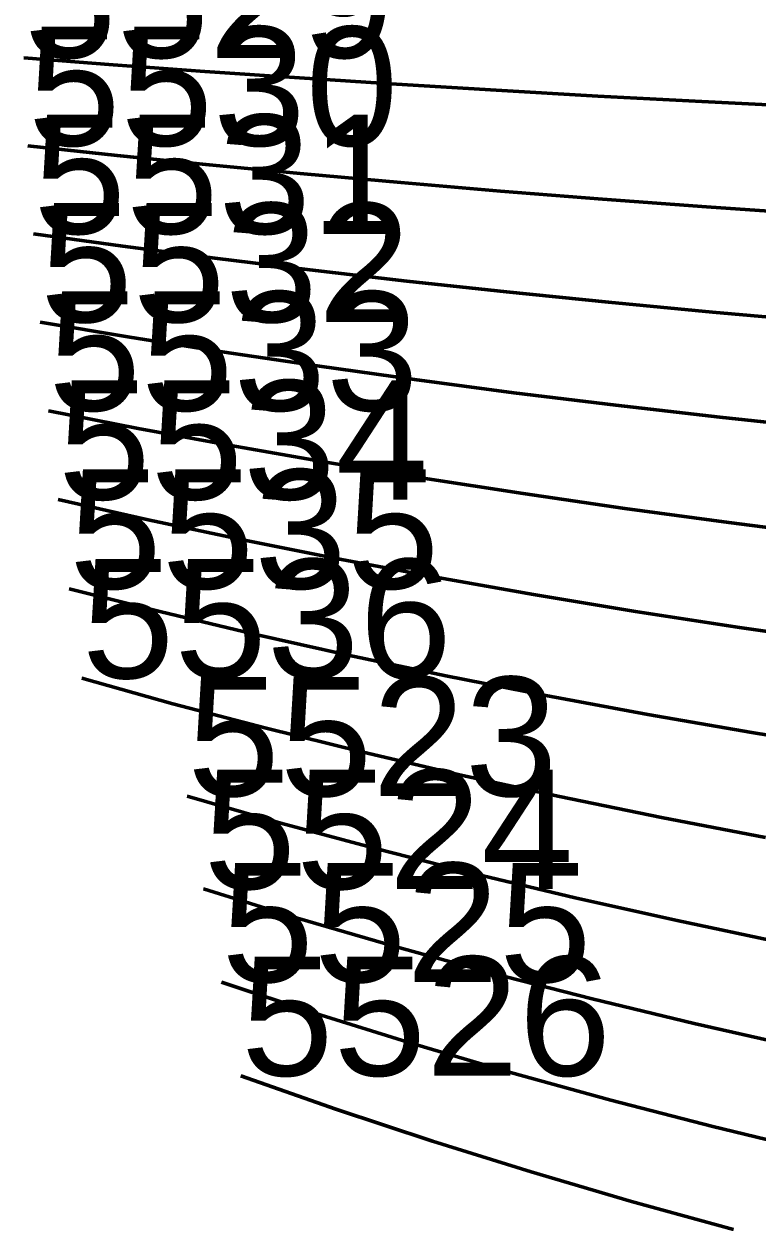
# Model space of a CAD drawing. Extents: x -25.3 to 28.3, y -25.5 to 26.5.
# Drawn here: x -25.25 to -19.09, y -11.6 to -1.56 of the extents above; entities that cross this region are included whole.
import ezdxf

# ---------------------------------------------------------------- set-up
doc = ezdxf.new("R2010")
doc.units = 0
doc.header["$MEASUREMENT"] = 0
doc.layers.add('Errors', color=12, linetype='CONTINUOUS')
doc.layers.add('LowerTendons', color=150, linetype='CONTINUOUS', lineweight=50)
doc.styles.get("Standard").update_dxf_attribs({"font": 'arial.ttf', "width": 40, "oblique": 50})

msp = doc.modelspace()

# ---------------------------------------------------------------- linework, layer by layer
at = {"layer": 'LowerTendons'}
for p, q in [((-24.49751, -1.89795, 24.78467), (-25.2459, -1.83989, 24.02643)), ((-23.72636, -1.95423, 25.51962), (-24.49751, -1.89795, 24.78467)), ((-22.93319, -2.00868, 26.2306), (-23.72636, -1.95423, 25.51962)), ((-22.11874, -2.06124, 26.91696), (-22.93319, -2.00868, 26.2306)), ((-21.28379, -2.11187, 27.57808), (-22.11874, -2.06124, 26.91696)), ((-20.42913, -2.16051, 28.21335), (-21.28379, -2.11187, 27.57808)), ((-19.55555, -2.20714, 28.8222), (-20.42913, -2.16051, 28.21335)), ((-18.44509, -2.26223, 29.54101), (-19.55555, -2.20714, 28.8222)), ((-24.46254, -2.65833, 24.74929), (-25.21203, -2.57722, 23.99419)), ((-23.69046, -2.73692, 25.481), (-24.46254, -2.65833, 24.74929)), ((-22.89653, -2.81293, 26.18867), (-23.69046, -2.73692, 25.481)), ((-22.08151, -2.88629, 26.87166), (-22.89653, -2.81293, 26.18867)), ((-21.24619, -2.95694, 27.52936), (-22.08151, -2.88629, 26.87166)), ((-20.39136, -3.0248, 28.1612), (-21.24619, -2.95694, 27.52936)), ((-19.51783, -3.08983, 28.7666), (-20.39136, -3.0248, 28.1612)), ((-18.30943, -3.17307, 29.54161), (-19.51783, -3.08983, 28.7666)), ((-24.41574, -3.41988, 24.70194), (-25.16669, -3.31592, 23.95104)), ((-23.64243, -3.52059, 25.42934), (-24.41574, -3.41988, 24.70194)), ((-22.8475, -3.61795, 26.13259), (-23.64243, -3.52059, 25.42934)), ((-22.03174, -3.71189, 26.81109), (-22.8475, -3.61795, 26.13259)), ((-21.19594, -3.80231, 27.46424), (-22.03174, -3.71189, 26.81109)), ((-20.3409, -3.88915, 28.0915), (-21.19594, -3.80231, 27.46424)), ((-19.46743, -3.97234, 28.69233), (-20.3409, -3.88915, 28.0915)), ((-18.12614, -4.08992, 29.54193), (-19.46743, -3.97234, 28.69233)), ((-24.35696, -4.18295, 24.64247), (-25.10972, -4.05638, 23.89682)), ((-23.58212, -4.30551, 25.36447), (-24.35696, -4.18295, 24.64247)), ((-22.78596, -4.42394, 26.06221), (-23.58212, -4.30551, 25.36447)), ((-21.96929, -4.53816, 26.73509), (-22.78596, -4.42394, 26.06221)), ((-21.13291, -4.64807, 27.38258), (-21.96929, -4.53816, 26.73509)), ((-20.27763, -4.75358, 28.00413), (-21.13291, -4.64807, 27.38258)), ((-24.28601, -4.94784, 24.57069), (-25.04091, -4.79896, 23.83134)), ((-19.40428, -4.8546, 28.59925), (-20.27763, -4.75358, 28.00413)), ((-17.89325, -5.01444, 29.54145), (-19.40428, -4.8546, 28.59925)), ((-23.50936, -5.09193, 25.28621), (-24.28601, -4.94784, 24.57069)), ((-22.71176, -5.2311, 25.97733), (-23.50936, -5.09193, 25.28621)), ((-21.89402, -5.36525, 26.64349), (-22.71176, -5.2311, 25.97733)), ((-21.05698, -5.49427, 27.28419), (-21.89402, -5.36525, 26.64349)), ((-20.20144, -5.61805, 27.89891), (-21.05698, -5.49427, 27.28419)), ((-24.20266, -5.71487, 24.48636), (-24.96004, -5.54403, 23.75437)), ((-19.32826, -5.73652, 28.4872), (-20.20144, -5.61805, 27.89891)), ((-23.42393, -5.8801, 25.19432), (-24.20266, -5.71487, 24.48636)), ((-18.43827, -5.84957, 29.04862), (-19.32826, -5.73652, 28.4872)), ((-22.62468, -6.0396, 25.87773), (-23.42393, -5.8801, 25.19432)), ((-21.80575, -6.19325, 26.53607), (-22.62468, -6.0396, 25.87773)), ((-20.96797, -6.34094, 27.16886), (-21.80575, -6.19325, 26.53607)), ((-24.10664, -6.48433, 24.38921), (-24.86681, -6.29195, 23.66565)), ((-20.11219, -6.48256, 27.77564), (-20.96797, -6.34094, 27.16886)), ((-23.32558, -6.67026, 25.08854), (-24.10664, -6.48433, 24.38921)), ((-19.23925, -6.61801, 28.35601), (-20.11219, -6.48256, 27.77564)), ((-18.35, -6.7472, 28.90956), (-19.23925, -6.61801, 28.35601)), ((-22.5245, -6.84961, 25.76315), (-23.32558, -6.67026, 25.08854)), ((-21.70425, -7.02227, 26.41256), (-22.5245, -6.84961, 25.76315)), ((-20.8657, -7.18811, 27.03634), (-21.70425, -7.02227, 26.41256)), ((-23.99764, -7.25648, 24.27894), (-24.76091, -7.04306, 23.56486)), ((-20.00969, -7.34704, 27.6341), (-20.8657, -7.18811, 27.03634)), ((-23.21402, -7.46259, 24.96856), (-23.99764, -7.25648, 24.27894)), ((-19.13709, -7.49894, 28.20545), (-20.00969, -7.34704, 27.6341)), ((-22.41095, -7.66126, 25.63327), (-23.21402, -7.46259, 24.96856)), ((-18.24876, -7.64374, 28.75006), (-19.13709, -7.49894, 28.20545)), ((-21.5893, -7.85236, 26.27266), (-22.41095, -7.66126, 25.63327)), ((-20.74994, -8.03578, 26.88635), (-21.5893, -7.85236, 26.27266)), ((-23.08893, -8.2573, 24.83401), (-23.87532, -8.03159, 24.15518)), ((-19.89377, -8.21142, 27.474), (-20.74994, -8.03578, 26.88635)), ((-19.02163, -8.37917, 28.03528), (-19.89377, -8.21142, 27.474)), ((-22.28373, -8.47467, 25.48775), (-23.08893, -8.2573, 24.83401)), ((-21.4606, -8.68358, 26.11605), (-22.28373, -8.47467, 25.48775)), ((-20.62046, -8.88392, 26.71858), (-21.4606, -8.68358, 26.11605)), ((-22.94994, -9.05454, 24.68452), (-23.73928, -8.80988, 24.01755)), ((-19.7642, -9.0756, 27.29506), (-20.62046, -8.88392, 26.71858)), ((-22.1425, -9.28992, 25.32622), (-22.94994, -9.05454, 24.68452)), ((-18.89268, -9.25852, 27.84522), (-19.7642, -9.0756, 27.29506)), ((-21.31787, -9.51592, 25.94235), (-22.1425, -9.28992, 25.32622)), ((-20.47698, -9.73246, 26.53267), (-21.31787, -9.51592, 25.94235)), ((-22.79665, -9.85443, 24.51964), (-23.58909, -9.59157, 23.8656)), ((-19.62074, -9.93944, 27.09694), (-20.47698, -9.73246, 26.53267)), ((-21.98689, -10.10707, 25.14824), (-22.79665, -9.85443, 24.51964)), ((-18.75003, -10.13679, 27.63497), (-19.62074, -9.93944, 27.09694)), ((-21.16076, -10.34938, 25.75117), (-21.98689, -10.10707, 25.14824)), ((-20.3192, -10.58131, 26.32823), (-21.16076, -10.34938, 25.75117)), ((-22.62862, -10.65708, 24.3389), (-23.42427, -10.37682, 23.69884)), ((-19.46314, -10.80277, 26.87929), (-20.3192, -10.58131, 26.32823)), ((-21.8165, -10.92613, 24.95335), (-22.62862, -10.65708, 24.3389)), ((-18.59346, -11.01374, 27.40421), (-19.46314, -10.80277, 26.87929)), ((-20.98892, -11.18389, 25.54204), (-21.8165, -10.92613, 24.95335)), ((-20.14681, -11.43033, 26.10486), (-20.98892, -11.18389, 25.54204)), ((-19.29112, -11.6654, 26.64172), (-20.14681, -11.43033, 26.10486))]:
    msp.add_line(p, q, dxfattribs=at)

# ---------------------------------------------------------------- texts
at = {"layer": 'Errors'}
for s, p in [('5529', (-25.2459, -1.83989, 24.02643)), ('5530', (-25.21203, -2.57722, 23.99419)), ('5531', (-25.16669, -3.31592, 23.95104)), ('5532', (-25.10972, -4.05638, 23.89682)), ('5533', (-25.04091, -4.79896, 23.83134)), ('5534', (-24.96004, -5.54403, 23.75437)), ('5535', (-24.86681, -6.29195, 23.66565)), ('5536', (-24.76091, -7.04306, 23.56486)), ('5523', (-23.87532, -8.03159, 24.15518)), ('5524', (-23.73928, -8.80988, 24.01755)), ('5525', (-23.58909, -9.59157, 23.8656)), ('5526', (-23.42427, -10.37682, 23.69884))]:
    msp.add_text(s, height=1, dxfattribs=at).set_placement(p)

doc.saveas('drawing.dxf')
